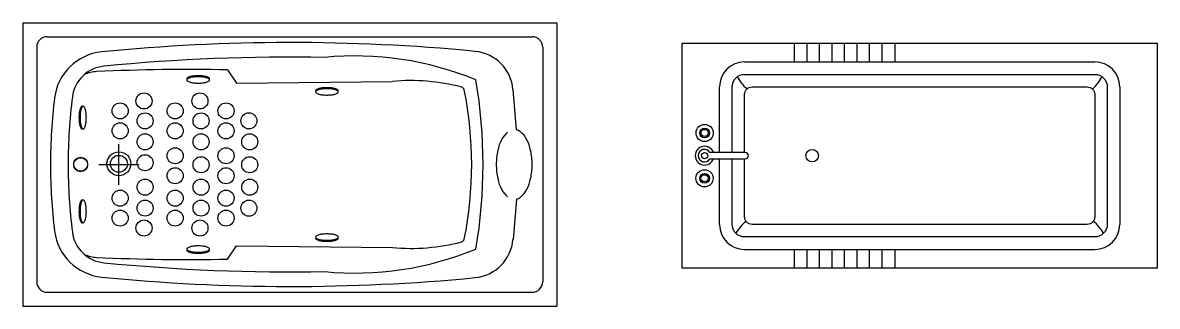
# Model space of a CAD drawing. Extents: x -15080 to 60298, y -30155 to 15485.
# Drawn here: x 55762 to 60298, y 2219 to 3353 of the extents above; entities that cross this region are included whole.
import ezdxf

# ---------------------------------------------------------------- set-up
doc = ezdxf.new("R2010")
doc.units = 0
doc.layers.get('0').update_dxf_attribs({"linetype": 'CONTINUOUS'})

# ---------------------------------------------------------------- blocks, each defined once
blk = doc.blocks.new('YQ_TUB_04')
for p, q in [((0, 567), (2135, 567)), ((0, 567), (0, -567)), ((2135, 567), (2135, -567)), ((98, 511), (2037, 511)), ((56, 469), (56, -469)), ((2079, 469), (2079, -469)), ((819.1, 378.5), (855, 324.8)), ((855, 324.8), (1479, 332.3)), ((1974.4, 138.9), (1960.3, 299.8)), ((384.7, -80.7), (384.7, 80.7)), ((304, 0), (465.4, 0)), ((1974.4, -138.9), (1960.3, -299.8)), ((819.1, -378.5), (855, -324.8)), ((855, -324.8), (1479, -332.3)), ((98, -511), (2037, -511)), ((0, -567), (2135, -567))]:
    blk.add_line(p, q)
for centre, radius in [((485, 254), 32.1), ((708.7, 254), 32.1), ((389.6, 214.3), 32.1), ((609.5, 214.3), 32.1), ((812.9, 214.3), 32.1), ((489.4, 174.3), 32.1), ((713.1, 174.3), 32.1), ((904.4, 174.6), 32.1), ((389.6, 134.6), 32.1), ((609.5, 134.6), 32.1), ((812.9, 134.6), 32.1), ((489.4, 90.7), 32.1), ((713.1, 90.7), 32.1), ((907.7, 90.7), 32.1), ((384.7, 2.9), 47.7), ((609.5, 35), 32.1), ((812.9, 35), 32.1), ((231.7, 0.9), 27.9), ((231.7, -0.9), 27.9), ((384.7, 2.9), 33.7), ((489.4, 7.1), 32.1), ((713.1, -0.9), 32.1), ((907.7, -0.9), 32.1), ((609.5, -44.8), 32.1), ((812.9, -44.8), 32.1), ((489.4, -90.7), 32.1), ((713.1, -90.7), 32.1), ((907.7, -90.7), 32.1), ((389.6, -134.6), 32.1), ((609.5, -134.6), 32.1), ((812.9, -134.6), 32.1), ((489.4, -174.3), 32.1), ((713.1, -174.3), 32.1), ((904.4, -174.6), 32.1), ((389.6, -214.3), 32.1), ((485, -254), 32.1), ((609.5, -214.3), 32.1), ((708.7, -254), 32.1), ((812.9, -214.3), 32.1)]:
    blk.add_circle(centre, radius)
for centre, radius, start, end in [((98, 469), 42, 90, 180), ((2037, 469), 42, 0, 90), ((1074.5, -7194.1), 7681.7, 84.51305, 95.67201), ((336, 241), 210, 95.672, 172.8836), ((1074.5, -7252.2), 7681.7, 89.00903, 95.60834), ((1327.8, -836.7), 1270.8, 67.6127, 95.4398), ((1792.9, 285.1), 168, 5.0067, 84.5131), ((337.5, 253.4), 140, 95.6083, 172.7755), ((302.4, 231.5), 140, 92.7392, 113.4904), ((662.8, -7301.6), 7681.7, 88.83405, 92.73915), ((660.7, 342.2), 4.49, 123.9092, 180), ((660.7, 342.2), 4.49, 180, 207.9736), ((660.7, 338), 4.49, 123.9092, 180), ((660.7, 338), 4.49, 180, 236.0908), ((680, 313.5), 39, 105.5592, 123.9092), ((680, 309.3), 39, 105.5592, 123.9092), ((680, 366.7), 39, 236.0908, 254.4408), ((693, 266.9), 87.5, 96.579, 105.5592), ((693, 262.7), 87.5, 96.579, 105.5592), ((693, 413.3), 87.5, 254.4408, 263.421), ((701.6, 192), 162.8, 90, 96.579), ((701.6, 187.8), 162.8, 90, 96.579), ((701.6, 488.2), 162.8, 263.421, 270), ((701.6, 192), 162.8, 83.421, 90), ((701.6, 187.8), 162.8, 83.421, 90), ((701.6, 488.2), 162.8, 270, 276.579), ((710.3, 266.9), 87.5, 74.4408, 83.421), ((710.3, 262.7), 87.5, 74.4408, 83.421), ((710.3, 413.3), 87.5, 276.579, 285.5592), ((723.3, 313.5), 39, 56.0908, 74.4408), ((723.3, 309.3), 39, 56.0908, 74.4408), ((723.3, 366.7), 39, 285.5592, 303.9092), ((742.5, 342.2), 4.49, 0, 56.0908), ((742.5, 338), 4.49, 0, 56.0908), ((742.5, 338), 4.49, 303.9092, 0), ((742.5, 342.2), 4.49, 332.0264, 360), ((1550.9, -485.4), 820.8, 75.6462, 95.0267), ((-160.1, 0), 2000.7, 350.2654, 9.7346), ((1175.6, 294.5), 4.49, 123.9092, 180), ((1175.6, 294.5), 4.49, 180, 207.9736), ((1175.6, 290.3), 4.49, 123.9092, 180), ((1175.6, 290.3), 4.49, 180, 236.0908), ((1194.8, 265.8), 39, 105.5592, 123.9092), ((1194.8, 261.6), 39, 105.5592, 123.9092), ((1194.8, 319), 39, 236.0908, 254.4408), ((1207.8, 219.2), 87.5, 96.579, 105.5592), ((1207.8, 215), 87.5, 96.579, 105.5592), ((1207.8, 365.6), 87.5, 254.4408, 263.421), ((1216.5, 144.3), 162.8, 90, 96.579), ((1216.5, 140.1), 162.8, 90, 96.579), ((1216.5, 440.5), 162.8, 263.421, 270), ((1216.5, 144.3), 162.8, 83.421, 90), ((1216.5, 140.1), 162.8, 83.421, 90), ((1216.5, 440.5), 162.8, 270, 276.579), ((1225.1, 219.2), 87.5, 74.4408, 83.421), ((1225.1, 215), 87.5, 74.4408, 83.421), ((1225.1, 365.6), 87.5, 276.579, 285.5592), ((1238.1, 265.8), 39, 56.0908, 74.4408), ((1238.1, 261.6), 39, 56.0908, 74.4408), ((1238.1, 319), 39, 285.5592, 303.9092), ((1257.4, 294.5), 4.49, 0, 56.0908), ((1257.4, 290.3), 4.49, 0, 56.0908), ((1257.4, 290.3), 4.49, 303.9092, 360), ((1257.4, 294.5), 4.49, 332.0264, 0), ((1750.7, 295.3), 15, 11.4242, 75.6462), ((289.5, 0), 1505.7, 348.5758, 11.4242), ((2266, 0), 2155, 172.8836, 180), ((2336.5, 0), 2155, 172.7755, 180), ((266.4, 209.2), 39, 146.0908, 164.4408), ((270.6, 209.2), 39, 146.0908, 164.4408), ((237.7, 228.5), 4.49, 90, 146.0908), ((237.7, 228.5), 4.49, 62.0264, 90), ((241.9, 228.5), 4.49, 90, 146.0908), ((241.9, 228.5), 4.49, 33.9092, 90), ((213.2, 209.2), 39, 15.5592, 33.9092), ((387.9, 187.6), 162.8, 173.421, 180), ((387.9, 187.6), 162.8, 180, 186.579), ((313.1, 196.2), 87.5, 164.4408, 173.421), ((392.1, 187.6), 162.8, 173.421, 180), ((392.1, 187.6), 162.8, 180, 186.579), ((317.3, 196.2), 87.5, 164.4408, 173.421), ((166.6, 196.2), 87.5, 6.579, 15.5592), ((91.7, 187.6), 162.8, 0, 6.579), ((91.7, 187.6), 162.8, 353.421, 0), ((313.1, 178.9), 87.5, 186.579, 195.5592), ((266.4, 165.9), 39, 195.5592, 213.9092), ((317.3, 178.9), 87.5, 186.579, 195.5592), ((270.6, 165.9), 39, 195.5592, 213.9092), ((237.7, 146.7), 4.49, 213.9092, 270), ((237.7, 146.7), 4.49, 270, 297.9736), ((241.9, 146.7), 4.49, 213.9092, 270), ((241.9, 146.7), 4.49, 270, 326.0908), ((213.2, 165.9), 39, 326.0908, 344.4408), ((166.6, 178.9), 87.5, 344.4408, 353.421), ((1965.1, 101.2), 38.8, 51.0134, 76.1772), ((2066.7, 21.1), 171, 152.8986, 168.0318), ((2004, 53.2), 100.6, 131.0538, 152.8986), ((1926.2, 53.2), 100.6, 27.1014, 51.0134), ((1863.6, 21.1), 171, 11.9682, 27.1014), ((2166.2, 0), 272.8, 168.0318, 180), ((1764, 0), 272.8, 0, 11.9682), ((2266, 0), 2155, 180, 187.1164), ((2336.5, 0), 2155, 180, 187.2245), ((2166.2, 0), 272.8, 180, 191.9682), ((1764, 0), 272.8, 348.0318, 0), ((2066.7, -21.1), 171, 191.9682, 207.1014), ((1863.6, -21.1), 171, 332.8986, 348.0318), ((2004, -53.2), 100.6, 207.1014, 228.9462), ((1965.1, -101.2), 38.8, 283.8228, 308.9866), ((1926.2, -53.2), 100.6, 308.9866, 332.8986), ((387.9, -187.6), 162.8, 173.421, 180), ((313.1, -178.9), 87.5, 164.4408, 173.421), ((266.4, -165.9), 39, 146.0908, 164.4408), ((392.1, -187.6), 162.8, 173.421, 180), ((317.3, -178.9), 87.5, 164.4408, 173.421), ((270.6, -165.9), 39, 146.0908, 164.4408), ((237.7, -146.7), 4.49, 90, 146.0908), ((237.7, -146.7), 4.49, 62.0264, 90), ((241.9, -146.7), 4.49, 90, 146.0908), ((241.9, -146.7), 4.49, 33.9092, 90), ((213.2, -165.9), 39, 15.5592, 33.9092), ((166.6, -178.9), 87.5, 6.579, 15.5592), ((91.7, -187.6), 162.8, 0, 6.579), ((387.9, -187.6), 162.8, 180, 186.579), ((313.1, -196.2), 87.5, 186.579, 195.5592), ((266.4, -209.2), 39, 195.5592, 213.9092), ((392.1, -187.6), 162.8, 180, 186.579), ((317.3, -196.2), 87.5, 186.579, 195.5592), ((270.6, -209.2), 39, 195.5592, 213.9092), ((213.2, -209.2), 39, 326.0908, 344.4408), ((166.6, -196.2), 87.5, 344.4408, 353.421), ((91.7, -187.6), 162.8, 353.421, 0), ((336, -241), 210, 187.1164, 264.328), ((337.5, -253.4), 140, 187.2245, 264.3917), ((237.7, -228.5), 4.49, 213.9092, 270), ((237.7, -228.5), 4.49, 270, 297.9736), ((241.9, -228.5), 4.49, 213.9092, 270), ((241.9, -228.5), 4.49, 270, 326.0908), ((1175.6, -290.3), 4.49, 123.9092, 180), ((1175.6, -290.3), 4.49, 180, 236.0908), ((1175.6, -294.5), 4.49, 152.0264, 180), ((1175.6, -294.5), 4.49, 180, 236.0908), ((1194.8, -319), 39, 105.5592, 123.9092), ((1194.8, -261.6), 39, 236.0908, 254.4408), ((1194.8, -265.8), 39, 236.0908, 254.4408), ((1207.8, -365.6), 87.5, 96.579, 105.5592), ((1207.8, -215), 87.5, 254.4408, 263.421), ((1207.8, -219.2), 87.5, 254.4408, 263.421), ((1216.5, -440.5), 162.8, 90, 96.579), ((1216.5, -140.1), 162.8, 263.421, 270), ((1216.5, -144.3), 162.8, 263.421, 270), ((1216.5, -440.5), 162.8, 83.421, 90), ((1216.5, -140.1), 162.8, 270, 276.579), ((1216.5, -144.3), 162.8, 270, 276.579), ((1225.1, -365.6), 87.5, 74.4408, 83.421), ((1225.1, -215), 87.5, 276.579, 285.5592), ((1225.1, -219.2), 87.5, 276.579, 285.5592), ((1238.1, -319), 39, 56.0908, 74.4408), ((1238.1, -261.6), 39, 285.5592, 303.9092), ((1238.1, -265.8), 39, 285.5592, 303.9092), ((1257.4, -290.3), 4.49, 0, 56.0908), ((1257.4, -290.3), 4.49, 303.9092, 0), ((1257.4, -294.5), 4.49, 303.9092, 360), ((1257.4, -294.5), 4.49, 0, 27.9736), ((1550.9, 485.4), 820.8, 264.9733, 284.3538), ((1750.7, -295.3), 15, 284.3538, 348.5758), ((1792.9, -285.1), 168, 275.4869, 354.9933), ((302.4, -231.5), 140, 246.5096, 267.2608), ((660.7, -338), 4.49, 123.9092, 180), ((660.7, -338), 4.49, 180, 236.0908), ((660.7, -342.2), 4.49, 152.0264, 180), ((660.7, -342.2), 4.49, 180, 236.0908), ((680, -366.7), 39, 105.5592, 123.9092), ((680, -309.3), 39, 236.0908, 254.4408), ((680, -313.5), 39, 236.0908, 254.4408), ((693, -413.3), 87.5, 96.579, 105.5592), ((693, -262.7), 87.5, 254.4408, 263.421), ((693, -266.9), 87.5, 254.4408, 263.421), ((701.6, -488.2), 162.8, 90, 96.579), ((701.6, -187.8), 162.8, 263.421, 270), ((701.6, -192), 162.8, 263.421, 270), ((701.6, -488.2), 162.8, 83.421, 90), ((701.6, -187.8), 162.8, 270, 276.579), ((701.6, -192), 162.8, 270, 276.579), ((710.3, -413.3), 87.5, 74.4408, 83.421), ((710.3, -262.7), 87.5, 276.579, 285.5592), ((710.3, -266.9), 87.5, 276.579, 285.5592), ((723.3, -366.7), 39, 56.0908, 74.4408), ((723.3, -309.3), 39, 285.5592, 303.9092), ((723.3, -313.5), 39, 285.5592, 303.9092), ((742.5, -338), 4.49, 0, 56.0908), ((742.5, -338), 4.49, 303.9092, 0), ((742.5, -342.2), 4.49, 303.9092, 0), ((742.5, -342.2), 4.49, 0, 27.9736), ((1327.8, 836.7), 1270.8, 264.5602, 292.3873), ((662.8, 7301.6), 7681.7, 267.26085, 271.16595), ((1074.5, 7252.2), 7681.7, 264.39166, 270.99097), ((1074.5, 7194.1), 7681.7, 264.32799, 275.48695), ((98, -469), 42, 180, 270), ((2037, -469), 42, 270, 0)]:
    blk.add_arc(centre, radius, start, end)
blk = doc.blocks.new('YQ_TUB_05')
for p, q in [((450, 375), (450, 450)), ((500, 375), (500, 450)), ((550, 375), (550, 450)), ((600, 375), (600, 450)), ((650, 375), (650, 450)), ((700, 375), (700, 450)), ((750, 375), (750, 450)), ((800, 375), (800, 450)), ((850, 450), (850, 375)), ((1900, 450), (1900, -150)), ((250, 375), (1650, 375)), ((150, 12.5), (150, 275)), ((1750, 275), (1750, -275)), ((253, 12.5), (125.4, 12.5)), ((125.3, -12.5), (252.9, -12.6)), ((150, -275), (150, -12.5)), ((250, -375), (1650, -375)), ((450, -450), (450, -375)), ((500, -450), (500, -375)), ((550, -450), (550, -375)), ((600, -450), (600, -375)), ((650, -450), (650, -375)), ((700, -450), (700, -375)), ((750, -450), (750, -375)), ((800, -450), (800, -375)), ((850, -375), (850, -450))]:
    blk.add_line(p, q)
blk.add_lwpolyline([(1900, 450), (1900, -450), (0, -450), (0, 450)], close=True)
for points in [[(200, 12.5), (200, 275, -0.414214), (250, 325), (1650, 325, -0.414214), (1700, 275), (1700, -275, -0.414214), (1650, -325), (512, -325)], [(250, 12.5), (250, 245, -0.414214), (280, 275), (1620, 275, -0.414214), (1650, 245), (1650, -245, -0.414214), (1620, -275), (280, -275, -0.414214), (250, -245), (250, -12.6)], [(512, -325), (250, -325, -0.414214), (200, -275), (200, -12.6)]]:
    blk.add_lwpolyline(points, format="xyb")
for points in [[(125.4, 12.5), (111.6, 12.6)], [(111.6, -12.6), (125.3, -12.5)]]:
    blk.add_lwpolyline(points)
for centre, radius in [((90.1, 90.6), 34.4), ((90.1, 90.6), 19.4), ((90.1, 90.6), 14.4), ((90, 0), 12.5), ((520.1, 0), 25), ((89.9, -90.6), 34.4), ((89.9, -90.6), 19.4), ((89.9, -90.6), 14.4)]:
    blk.add_circle(centre, radius)
for centre, radius, start, end in [((250, 275), 100, 90, 180), ((1650, 275), 100, 0, 90), ((406.1, 418.3), 211.8, 208.4429, 225.9136), ((1493.9, 418.3), 211.8, 314.0864, 331.5571), ((90, 0), 37.5, 19.4357, 340.4787), ((90, 0), 25, 30.2849, 329.6972), ((252.9, -0.1), 12.5, 270.1533, 89.7308), ((456.9, -467.2), 288.6, 134.453, 147.0729), ((1443.1, -467.2), 288.6, 32.9271, 45.547), ((250, -275), 100, 180, 270), ((1650, -275), 100, 270, 0)]:
    blk.add_arc(centre, radius, start, end)

msp = doc.modelspace()

# ---------------------------------------------------------------- block references
for name, p in [('YQ_TUB_04', (55762.2, 2785.9)), ('YQ_TUB_05', (58398.4, 2821.3))]:
    msp.add_blockref(name, p)

doc.saveas('drawing.dxf')
